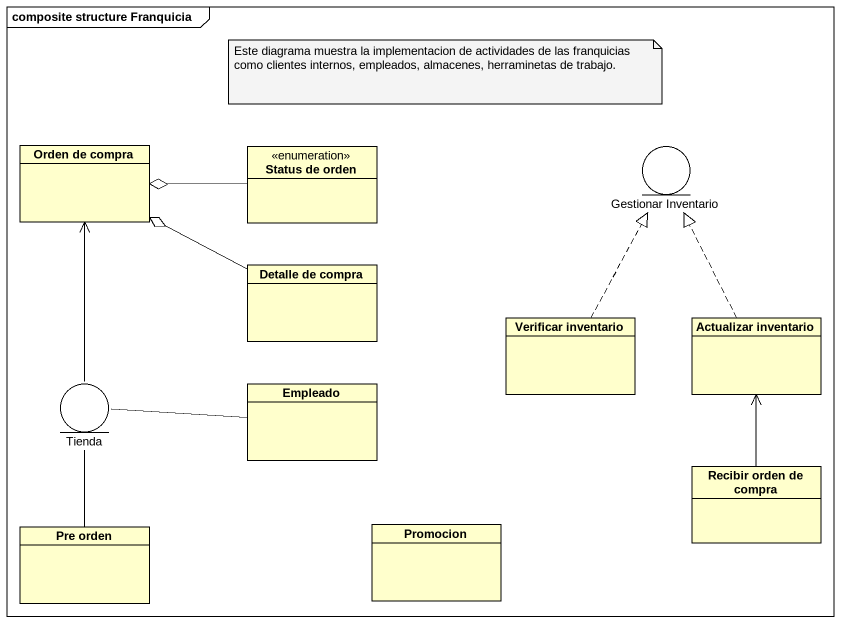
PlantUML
@startuml
mainframe composite structure Franquicia
allowmixing
hide circle
hide empty members
class "Orden de compra" as Orden_de_compra
enum "Status de orden" as Status_de_orden
entity "Gestionar Inventario" as Gestionar_Inventario
class "Detalle de compra" as Detalle_de_compra
class "Verificar inventario" as Verificar_inventario
class "Actualizar inventario" as Actualizar_inventario
entity Tienda
class Empleado
class "Recibir orden de compra" as Recibir_orden_de_compra
class "Pre orden" as Pre_orden
class Promocion
Status_de_orden -left-o Orden_de_compra
Detalle_de_compra -left-o Orden_de_compra
Verificar_inventario .up.|> Gestionar_Inventario
Actualizar_inventario .up.|> Gestionar_Inventario
Tienda -up-> Orden_de_compra
Empleado -left- Tienda
Recibir_orden_de_compra -up-> Actualizar_inventario
Pre_orden -up- Tienda
note as N1
  Este diagrama muestra la implementacion de actividades de las franquicias como clientes internos, empleados, almacenes, herraminetas de trabajo.
end note
@enduml
